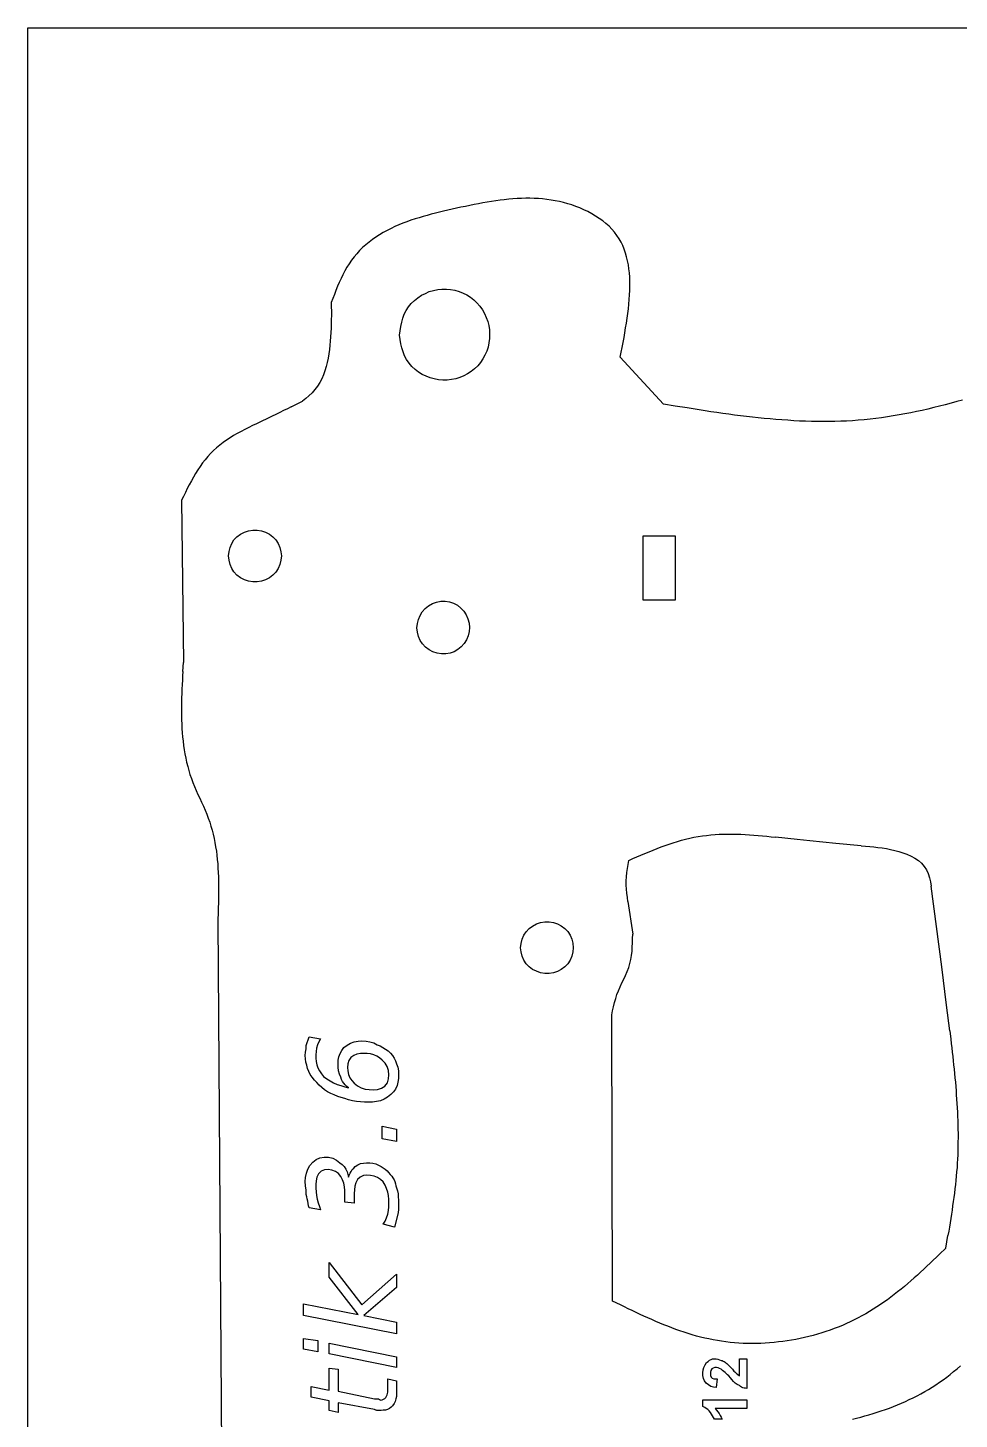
# Model space of a CAD drawing. Extents: x -314 to 250, y -186 to 186.
# Drawn here: x -122.5 to -41.6, y 65.4 to 186.1 of the extents above; entities that cross this region are included whole.
import ezdxf

# ---------------------------------------------------------------- set-up
doc = ezdxf.new("R2010")
doc.units = 0
doc.header["$MEASUREMENT"] = 0
doc.layers.get('0').update_dxf_attribs({"linetype": 'CONTINUOUS'})

msp = doc.modelspace()

# ---------------------------------------------------------------- linework, layer by layer
for p, q in [((-122.45, -186.12), (-122.45, 186.12)), ((-122.45, 186.12), (249.8, 186.12)), ((-85.61, 170.38), (-86.37, 170.21)), ((-85.24, 170.46), (-85.61, 170.38)), ((-84.86, 170.55), (-85.24, 170.46)), ((-84.48, 170.63), (-84.86, 170.55)), ((-84.1, 170.71), (-84.48, 170.63)), ((-83.72, 170.79), (-84.1, 170.71)), ((-83.35, 170.86), (-83.72, 170.79)), ((-82.97, 170.93), (-83.35, 170.86)), ((-82.59, 171), (-82.97, 170.93)), ((-82.22, 171.06), (-82.59, 171)), ((-81.84, 171.11), (-82.22, 171.06)), ((-81.47, 171.16), (-81.84, 171.11)), ((-81.1, 171.21), (-81.47, 171.16)), ((-80.72, 171.25), (-81.1, 171.21)), ((-80.35, 171.28), (-80.72, 171.25)), ((-79.98, 171.3), (-80.35, 171.28)), ((-79.61, 171.32), (-79.98, 171.3)), ((-79.24, 171.33), (-79.61, 171.32)), ((-78.87, 171.33), (-79.24, 171.33)), ((-78.5, 171.32), (-78.87, 171.33)), ((-78.13, 171.3), (-78.5, 171.32)), ((-77.77, 171.27), (-78.13, 171.3)), ((-77.4, 171.23), (-77.77, 171.27)), ((-77.04, 171.18), (-77.4, 171.23)), ((-76.68, 171.12), (-77.04, 171.18)), ((-76.32, 171.05), (-76.68, 171.12)), ((-75.96, 170.96), (-76.32, 171.05)), ((-75.6, 170.86), (-75.96, 170.96)), ((-75.24, 170.75), (-75.6, 170.86)), ((-74.89, 170.63), (-75.24, 170.75)), ((-74.54, 170.49), (-74.89, 170.63)), ((-74.19, 170.33), (-74.54, 170.49)), ((-73.84, 170.17), (-74.19, 170.33)), ((-89.9, 169.17), (-90.25, 169.03)), ((-89.55, 169.3), (-89.9, 169.17)), ((-89.2, 169.42), (-89.55, 169.3)), ((-88.85, 169.54), (-89.2, 169.42)), ((-88.5, 169.64), (-88.85, 169.54)), ((-88.15, 169.75), (-88.5, 169.64)), ((-87.79, 169.85), (-88.15, 169.75)), ((-87.44, 169.94), (-87.79, 169.85)), ((-87.08, 170.03), (-87.44, 169.94)), ((-86.73, 170.12), (-87.08, 170.03)), ((-86.37, 170.21), (-86.73, 170.12)), ((-73.51, 169.99), (-73.84, 170.17)), ((-73.18, 169.79), (-73.51, 169.99)), ((-72.86, 169.59), (-73.18, 169.79)), ((-72.56, 169.37), (-72.86, 169.59)), ((-72.28, 169.14), (-72.56, 169.37)), ((-72.01, 168.9), (-72.28, 169.14)), ((-92.24, 167.96), (-92.54, 167.75)), ((-91.92, 168.17), (-92.24, 167.96)), ((-91.6, 168.36), (-91.92, 168.17)), ((-91.27, 168.54), (-91.6, 168.36)), ((-90.93, 168.71), (-91.27, 168.54)), ((-90.59, 168.87), (-90.93, 168.71)), ((-90.25, 169.03), (-90.59, 168.87)), ((-71.76, 168.65), (-72.01, 168.9)), ((-71.53, 168.38), (-71.76, 168.65)), ((-71.33, 168.11), (-71.53, 168.38)), ((-71.14, 167.82), (-71.33, 168.11)), ((-93.66, 166.79), (-93.91, 166.52)), ((-93.4, 167.05), (-93.66, 166.79)), ((-93.13, 167.29), (-93.4, 167.05)), ((-92.84, 167.53), (-93.13, 167.29)), ((-92.54, 167.75), (-92.84, 167.53)), ((-70.97, 167.53), (-71.14, 167.82)), ((-70.82, 167.22), (-70.97, 167.53)), ((-70.69, 166.91), (-70.82, 167.22)), ((-70.58, 166.58), (-70.69, 166.91)), ((-94.57, 165.65), (-94.76, 165.34)), ((-94.36, 165.95), (-94.57, 165.65)), ((-94.14, 166.24), (-94.36, 165.95)), ((-93.91, 166.52), (-94.14, 166.24)), ((-70.48, 166.25), (-70.58, 166.58)), ((-70.4, 165.91), (-70.48, 166.25)), ((-70.33, 165.56), (-70.4, 165.91)), ((-70.28, 165.21), (-70.33, 165.56)), ((-95.27, 164.37), (-95.42, 164.03)), ((-95.11, 164.7), (-95.27, 164.37)), ((-94.94, 165.03), (-95.11, 164.7)), ((-94.76, 165.34), (-94.94, 165.03)), ((-70.24, 164.85), (-70.28, 165.21)), ((-70.21, 164.48), (-70.24, 164.85)), ((-70.2, 164.1), (-70.21, 164.48)), ((-95.71, 163.34), (-95.85, 162.99)), ((-95.57, 163.69), (-95.71, 163.34)), ((-95.42, 164.03), (-95.57, 163.69)), ((-88.29, 162.91), (-87.95, 163.08)), ((-87.95, 163.08), (-87.61, 163.23)), ((-87.61, 163.23), (-87.25, 163.34)), ((-87.25, 163.34), (-86.88, 163.41)), ((-86.88, 163.41), (-86.51, 163.45)), ((-86.51, 163.45), (-86.13, 163.45)), ((-86.13, 163.45), (-85.76, 163.42)), ((-85.76, 163.42), (-85.39, 163.35)), ((-85.39, 163.35), (-85.03, 163.25)), ((-85.03, 163.25), (-84.68, 163.11)), ((-84.68, 163.11), (-84.35, 162.94)), ((-70.22, 162.94), (-70.2, 163.33)), ((-70.2, 163.72), (-70.2, 164.1)), ((-70.2, 163.33), (-70.2, 163.72)), ((-95.99, 162.64), (-96.12, 162.29)), ((-96.12, 162.29), (-96.12, 161.92)), ((-96.12, 161.92), (-96.11, 161.54)), ((-95.85, 162.99), (-95.99, 162.64)), ((-89.61, 161.6), (-89.41, 161.91)), ((-89.41, 161.91), (-89.17, 162.2)), ((-89.17, 162.2), (-88.9, 162.46)), ((-88.9, 162.46), (-88.6, 162.7)), ((-88.6, 162.7), (-88.29, 162.91)), ((-84.35, 162.94), (-84.03, 162.74)), ((-84.03, 162.74), (-83.74, 162.51)), ((-83.74, 162.51), (-83.47, 162.25)), ((-83.47, 162.25), (-83.22, 161.97)), ((-83.22, 161.97), (-83, 161.66)), ((-70.33, 161.74), (-70.28, 162.14)), ((-70.28, 162.14), (-70.25, 162.54)), ((-70.25, 162.54), (-70.22, 162.94)), ((-96.11, 161.17), (-96.12, 160.8)), ((-96.12, 160.8), (-96.12, 160.43)), ((-96.11, 161.54), (-96.11, 161.17)), ((-90, 160.57), (-89.9, 160.93)), ((-89.9, 160.93), (-89.78, 161.27)), ((-89.78, 161.27), (-89.61, 161.6)), ((-83, 161.66), (-82.82, 161.34)), ((-82.82, 161.34), (-82.66, 160.99)), ((-82.66, 160.99), (-82.54, 160.64)), ((-82.54, 160.64), (-82.45, 160.28)), ((-70.5, 160.5), (-70.44, 160.92)), ((-70.44, 160.92), (-70.38, 161.33)), ((-70.38, 161.33), (-70.33, 161.74)), ((-96.15, 159.69), (-96.17, 159.32)), ((-96.13, 160.06), (-96.15, 159.69)), ((-96.12, 160.43), (-96.13, 160.06)), ((-90.2, 159.46), (-90.15, 159.83)), ((-90.14, 159.08), (-90.2, 159.46)), ((-90.15, 159.83), (-90.08, 160.21)), ((-90.08, 160.21), (-90, 160.57)), ((-82.45, 160.28), (-82.39, 159.91)), ((-82.39, 159.91), (-82.37, 159.53)), ((-82.37, 159.53), (-82.38, 159.16)), ((-70.71, 159.24), (-70.64, 159.66)), ((-70.64, 159.66), (-70.57, 160.08)), ((-70.57, 160.08), (-70.5, 160.5)), ((-96.28, 158.2), (-96.34, 157.83)), ((-96.24, 158.57), (-96.28, 158.2)), ((-96.2, 158.94), (-96.24, 158.57)), ((-96.17, 159.32), (-96.2, 158.94)), ((-90.08, 158.71), (-90.14, 159.08)), ((-89.99, 158.35), (-90.08, 158.71)), ((-89.89, 157.99), (-89.99, 158.35)), ((-82.51, 158.42), (-82.63, 158.06)), ((-82.43, 158.78), (-82.51, 158.42)), ((-82.38, 159.16), (-82.43, 158.78)), ((-70.95, 157.97), (-70.87, 158.39)), ((-70.87, 158.39), (-70.79, 158.82)), ((-70.79, 158.82), (-70.71, 159.24)), ((-96.48, 157.09), (-96.57, 156.72)), ((-96.4, 157.46), (-96.48, 157.09)), ((-96.34, 157.83), (-96.4, 157.46)), ((-89.75, 157.65), (-89.89, 157.99)), ((-89.58, 157.33), (-89.75, 157.65)), ((-89.37, 157.02), (-89.58, 157.33)), ((-89.12, 156.74), (-89.37, 157.02)), ((-83.17, 157.08), (-83.41, 156.79)), ((-82.96, 157.39), (-83.17, 157.08)), ((-82.78, 157.72), (-82.96, 157.39)), ((-82.63, 158.06), (-82.78, 157.72)), ((-71.04, 157.54), (-70.95, 157.97)), ((-67.29, 153.46), (-71.04, 157.54)), ((-96.79, 156), (-96.94, 155.66)), ((-96.67, 156.36), (-96.79, 156)), ((-96.57, 156.72), (-96.67, 156.36)), ((-88.85, 156.48), (-89.12, 156.74)), ((-88.55, 156.25), (-88.85, 156.48)), ((-88.22, 156.05), (-88.55, 156.25)), ((-87.89, 155.88), (-88.22, 156.05)), ((-87.54, 155.75), (-87.89, 155.88)), ((-84.96, 155.77), (-85.32, 155.66)), ((-84.62, 155.92), (-84.96, 155.77)), ((-84.28, 156.09), (-84.62, 155.92)), ((-83.97, 156.3), (-84.28, 156.09)), ((-83.68, 156.53), (-83.97, 156.3)), ((-83.41, 156.79), (-83.68, 156.53)), ((-97.53, 154.73), (-97.78, 154.46)), ((-97.3, 155.02), (-97.53, 154.73)), ((-97.11, 155.33), (-97.3, 155.02)), ((-96.94, 155.66), (-97.11, 155.33)), ((-87.18, 155.65), (-87.54, 155.75)), ((-86.81, 155.58), (-87.18, 155.65)), ((-86.44, 155.55), (-86.81, 155.58)), ((-86.06, 155.55), (-86.44, 155.55)), ((-85.69, 155.59), (-86.06, 155.55)), ((-85.32, 155.66), (-85.69, 155.59)), ((-99.6, 153.22), (-98.62, 153.71)), ((-98.33, 153.95), (-98.62, 153.71)), ((-98.05, 154.2), (-98.33, 153.95)), ((-97.78, 154.46), (-98.05, 154.2)), ((-66.26, 153.29), (-67.29, 153.46)), ((-42.83, 153.41), (-43.33, 153.28)), ((-42.33, 153.54), (-42.83, 153.41)), ((-41.83, 153.68), (-42.33, 153.54)), ((-41.33, 153.82), (-41.83, 153.68)), ((-101.59, 152.26), (-102.27, 151.94)), ((-101.26, 152.42), (-101.59, 152.26)), ((-100.92, 152.58), (-101.26, 152.42)), ((-100.59, 152.74), (-100.92, 152.58)), ((-100.26, 152.9), (-100.59, 152.74)), ((-99.93, 153.06), (-100.26, 152.9)), ((-99.6, 153.22), (-99.93, 153.06)), ((-65.23, 153.13), (-66.26, 153.29)), ((-64.71, 153.05), (-65.23, 153.13)), ((-64.2, 152.97), (-64.71, 153.05)), ((-63.68, 152.89), (-64.2, 152.97)), ((-63.17, 152.81), (-63.68, 152.89)), ((-62.65, 152.74), (-63.17, 152.81)), ((-62.14, 152.66), (-62.65, 152.74)), ((-61.62, 152.59), (-62.14, 152.66)), ((-61.11, 152.52), (-61.62, 152.59)), ((-60.6, 152.46), (-61.11, 152.52)), ((-60.08, 152.4), (-60.6, 152.46)), ((-59.57, 152.34), (-60.08, 152.4)), ((-59.06, 152.28), (-59.57, 152.34)), ((-58.54, 152.23), (-59.06, 152.28)), ((-58.03, 152.18), (-58.54, 152.23)), ((-57.52, 152.14), (-58.03, 152.18)), ((-49.36, 152.17), (-49.87, 152.11)), ((-48.86, 152.22), (-49.36, 152.17)), ((-48.35, 152.29), (-48.86, 152.22)), ((-47.85, 152.36), (-48.35, 152.29)), ((-47.34, 152.44), (-47.85, 152.36)), ((-46.84, 152.53), (-47.34, 152.44)), ((-46.34, 152.62), (-46.84, 152.53)), ((-45.83, 152.71), (-46.34, 152.62)), ((-45.33, 152.82), (-45.83, 152.71)), ((-44.83, 152.92), (-45.33, 152.82)), ((-44.33, 153.04), (-44.83, 152.92)), ((-43.83, 153.16), (-44.33, 153.04)), ((-43.33, 153.28), (-43.83, 153.16)), ((-103.94, 151.1), (-104.27, 150.92)), ((-103.61, 151.27), (-103.94, 151.1)), ((-103.28, 151.44), (-103.61, 151.27)), ((-102.94, 151.61), (-103.28, 151.44)), ((-102.61, 151.77), (-102.94, 151.61)), ((-102.27, 151.94), (-102.61, 151.77)), ((-57.01, 152.1), (-57.52, 152.14)), ((-56.49, 152.06), (-57.01, 152.1)), ((-55.98, 152.03), (-56.49, 152.06)), ((-55.47, 152), (-55.98, 152.03)), ((-54.96, 151.98), (-55.47, 152)), ((-54.45, 151.97), (-54.96, 151.98)), ((-53.94, 151.96), (-54.45, 151.97)), ((-53.43, 151.95), (-53.94, 151.96)), ((-52.92, 151.96), (-53.43, 151.95)), ((-52.41, 151.97), (-52.92, 151.96)), ((-51.9, 151.98), (-52.41, 151.97)), ((-51.39, 152), (-51.9, 151.98)), ((-50.88, 152.03), (-51.39, 152)), ((-50.38, 152.07), (-50.88, 152.03)), ((-49.87, 152.11), (-50.38, 152.07)), ((-105.8, 149.91), (-106.07, 149.68)), ((-105.51, 150.13), (-105.8, 149.91)), ((-105.21, 150.34), (-105.51, 150.13)), ((-104.9, 150.54), (-105.21, 150.34)), ((-104.59, 150.73), (-104.9, 150.54)), ((-104.27, 150.92), (-104.59, 150.73)), ((-107.07, 148.64), (-107.29, 148.36)), ((-106.84, 148.92), (-107.07, 148.64)), ((-106.59, 149.19), (-106.84, 148.92)), ((-106.34, 149.44), (-106.59, 149.19)), ((-106.07, 149.68), (-106.34, 149.44)), ((-107.89, 147.44), (-108.08, 147.12)), ((-107.7, 147.76), (-107.89, 147.44)), ((-107.5, 148.06), (-107.7, 147.76)), ((-107.29, 148.36), (-107.5, 148.06)), ((-108.61, 146.14), (-108.78, 145.8)), ((-108.44, 146.47), (-108.61, 146.14)), ((-108.26, 146.8), (-108.44, 146.47)), ((-108.08, 147.12), (-108.26, 146.8)), ((-108.95, 145.46), (-109.12, 145.12)), ((-109.12, 145.12), (-108.95, 131.04)), ((-108.78, 145.8), (-108.95, 145.46)), ((-103.3, 142.47), (-102.93, 142.53)), ((-102.93, 142.53), (-102.55, 142.53)), ((-102.55, 142.53), (-102.18, 142.48)), ((-104.89, 141.03), (-104.76, 141.37)), ((-104.76, 141.37), (-104.56, 141.69)), ((-104.56, 141.69), (-104.3, 141.96)), ((-104.3, 141.96), (-103.99, 142.18)), ((-103.99, 142.18), (-103.65, 142.36)), ((-103.65, 142.36), (-103.3, 142.47)), ((-102.18, 142.48), (-101.82, 142.36)), ((-101.82, 142.36), (-101.49, 142.19)), ((-101.49, 142.19), (-101.19, 141.96)), ((-101.19, 141.96), (-100.93, 141.69)), ((-100.93, 141.69), (-100.73, 141.37)), ((-100.73, 141.37), (-100.58, 141.03)), ((-69.04, 136.46), (-69.04, 142.04)), ((-69.04, 142.04), (-66.28, 142.04)), ((-66.28, 142.04), (-66.28, 136.46)), ((-105.04, 140.29), (-104.97, 140.67)), ((-104.97, 139.92), (-105.04, 140.29)), ((-104.97, 140.67), (-104.89, 141.03)), ((-100.58, 141.03), (-100.48, 140.66)), ((-100.48, 140.66), (-100.45, 140.29)), ((-100.45, 140.29), (-100.48, 139.91)), ((-104.89, 139.55), (-104.97, 139.92)), ((-104.76, 139.21), (-104.89, 139.55)), ((-104.56, 138.9), (-104.76, 139.21)), ((-104.3, 138.63), (-104.56, 138.9)), ((-100.93, 138.89), (-101.19, 138.62)), ((-100.73, 139.21), (-100.93, 138.89)), ((-100.58, 139.55), (-100.73, 139.21)), ((-100.48, 139.91), (-100.58, 139.55)), ((-103.99, 138.4), (-104.3, 138.63)), ((-103.66, 138.23), (-103.99, 138.4)), ((-103.3, 138.11), (-103.66, 138.23)), ((-102.93, 138.05), (-103.3, 138.11)), ((-102.55, 138.05), (-102.93, 138.05)), ((-102.18, 138.1), (-102.55, 138.05)), ((-101.82, 138.22), (-102.18, 138.1)), ((-101.49, 138.39), (-101.82, 138.22)), ((-101.19, 138.62), (-101.49, 138.39)), ((-66.28, 136.46), (-69.04, 136.46)), ((-88.41, 135.13), (-88.22, 135.44)), ((-88.22, 135.44), (-87.96, 135.72)), ((-87.96, 135.72), (-87.67, 135.96)), ((-87.67, 135.96), (-87.33, 136.15)), ((-87.33, 136.15), (-86.98, 136.28)), ((-86.98, 136.28), (-86.61, 136.36)), ((-86.61, 136.36), (-86.24, 136.37)), ((-86.24, 136.37), (-85.86, 136.31)), ((-85.86, 136.31), (-85.5, 136.19)), ((-85.5, 136.19), (-85.17, 136.01)), ((-85.17, 136.01), (-84.87, 135.77)), ((-84.87, 135.77), (-84.62, 135.5)), ((-84.62, 135.5), (-84.41, 135.18)), ((-88.7, 134.04), (-88.63, 134.42)), ((-88.63, 133.67), (-88.7, 134.04)), ((-88.63, 134.42), (-88.54, 134.78)), ((-88.54, 134.78), (-88.41, 135.13)), ((-84.41, 135.18), (-84.26, 134.83)), ((-84.26, 134.83), (-84.16, 134.47)), ((-84.16, 134.47), (-84.12, 134.09)), ((-84.12, 134.09), (-84.14, 133.72)), ((-88.54, 133.3), (-88.63, 133.67)), ((-88.4, 132.96), (-88.54, 133.3)), ((-88.2, 132.65), (-88.4, 132.96)), ((-84.37, 133), (-84.57, 132.68)), ((-84.23, 133.35), (-84.37, 133)), ((-84.14, 133.72), (-84.23, 133.35)), ((-87.94, 132.38), (-88.2, 132.65)), ((-87.63, 132.15), (-87.94, 132.38)), ((-87.29, 131.98), (-87.63, 132.15)), ((-86.93, 131.86), (-87.29, 131.98)), ((-86.56, 131.8), (-86.93, 131.86)), ((-86.18, 131.8), (-86.56, 131.8)), ((-85.81, 131.86), (-86.18, 131.8)), ((-85.45, 131.98), (-85.81, 131.86)), ((-85.12, 132.16), (-85.45, 131.98)), ((-84.83, 132.4), (-85.12, 132.16)), ((-84.57, 132.68), (-84.83, 132.4)), ((-109, 130.27), (-108.95, 131.04)), ((-109.04, 129.5), (-109.06, 129.12)), ((-109.02, 129.89), (-109.04, 129.5)), ((-109, 130.27), (-109.02, 129.89)), ((-109.09, 128.35), (-109.11, 127.97)), ((-109.08, 128.74), (-109.09, 128.35)), ((-109.06, 129.12), (-109.08, 128.74)), ((-109.11, 127.59), (-109.12, 127.21)), ((-109.12, 127.21), (-109.12, 126.83)), ((-109.12, 126.83), (-109.12, 126.45)), ((-109.11, 127.97), (-109.11, 127.59)), ((-109.12, 126.45), (-109.11, 126.07)), ((-109.11, 126.07), (-109.1, 125.7)), ((-109.1, 125.7), (-109.08, 125.32)), ((-109.08, 125.32), (-109.05, 124.95)), ((-109.05, 124.95), (-109.02, 124.58)), ((-109.02, 124.58), (-108.98, 124.21)), ((-108.98, 124.21), (-108.93, 123.84)), ((-108.93, 123.84), (-108.88, 123.47)), ((-108.88, 123.47), (-108.82, 123.11)), ((-108.82, 123.11), (-108.75, 122.75)), ((-108.75, 122.75), (-108.67, 122.39)), ((-108.67, 122.39), (-108.58, 122.03)), ((-108.58, 122.03), (-108.48, 121.68)), ((-108.48, 121.68), (-108.38, 121.32)), ((-108.38, 121.32), (-108.26, 120.97)), ((-108.26, 120.97), (-108.13, 120.63)), ((-108.13, 120.63), (-107.99, 120.28)), ((-107.99, 120.28), (-107.84, 119.94)), ((-107.84, 119.94), (-107.69, 119.6)), ((-107.69, 119.6), (-107.53, 119.26)), ((-107.53, 119.26), (-107.37, 118.92)), ((-107.37, 118.92), (-107.22, 118.58)), ((-107.22, 118.58), (-107.07, 118.23)), ((-107.07, 118.23), (-106.93, 117.89)), ((-106.93, 117.89), (-106.79, 117.54)), ((-106.79, 117.54), (-106.67, 117.19)), ((-106.67, 117.19), (-106.56, 116.84)), ((-106.56, 116.84), (-106.45, 116.49)), ((-106.45, 116.49), (-106.36, 116.13)), ((-106.36, 116.13), (-106.28, 115.77)), ((-64.64, 115.87), (-64.28, 115.94)), ((-64.28, 115.94), (-63.91, 115.99)), ((-63.91, 115.99), (-63.55, 116.04)), ((-63.55, 116.04), (-63.18, 116.08)), ((-63.18, 116.08), (-62.81, 116.11)), ((-62.81, 116.11), (-62.44, 116.13)), ((-62.44, 116.13), (-62.07, 116.14)), ((-62.07, 116.14), (-61.7, 116.15)), ((-61.7, 116.15), (-61.32, 116.15)), ((-61.32, 116.15), (-60.95, 116.14)), ((-60.95, 116.14), (-60.58, 116.13)), ((-60.58, 116.13), (-60.2, 116.11)), ((-60.2, 116.11), (-59.82, 116.09)), ((-59.82, 116.09), (-59.45, 116.06)), ((-59.45, 116.06), (-59.07, 116.03)), ((-59.07, 116.03), (-58.69, 116)), ((-58.69, 116), (-58.32, 115.96)), ((-58.32, 115.96), (-57.94, 115.92)), ((-57.94, 115.92), (-57.56, 115.89)), ((-106.28, 115.77), (-106.21, 115.41)), ((-106.21, 115.41), (-106.15, 115.04)), ((-106.15, 115.04), (-106.09, 114.68)), ((-68.54, 114.61), (-68.19, 114.76)), ((-68.19, 114.76), (-67.84, 114.89)), ((-67.84, 114.89), (-67.49, 115.03)), ((-67.49, 115.03), (-67.14, 115.16)), ((-67.14, 115.16), (-66.79, 115.28)), ((-66.79, 115.28), (-66.43, 115.4)), ((-66.43, 115.4), (-66.08, 115.51)), ((-66.08, 115.51), (-65.72, 115.61)), ((-65.72, 115.61), (-65.36, 115.7)), ((-65.36, 115.7), (-65, 115.79)), ((-65, 115.79), (-64.64, 115.87)), ((-55.69, 115.69), (-57.56, 115.89)), ((-54.57, 115.57), (-55.69, 115.69)), ((-52.34, 115.34), (-54.57, 115.57)), ((-50.12, 115.12), (-52.34, 115.34)), ((-50.12, 115.12), (-49.76, 115.1)), ((-49.76, 115.1), (-49.39, 115.07)), ((-49.39, 115.07), (-49.03, 115.03)), ((-49.03, 115.03), (-48.67, 115)), ((-48.67, 115), (-48.31, 114.95)), ((-48.31, 114.95), (-47.94, 114.89)), ((-47.94, 114.89), (-47.58, 114.82)), ((-47.58, 114.82), (-47.22, 114.74)), ((-47.22, 114.74), (-46.86, 114.65)), ((-106.09, 114.68), (-106.05, 114.31)), ((-106.05, 114.31), (-106.01, 113.94)), ((-106.01, 113.94), (-105.97, 113.57)), ((-105.97, 113.57), (-105.95, 113.19)), ((-70.41, 113.16), (-70.35, 113.52)), ((-70.35, 113.52), (-70.29, 113.87)), ((-70.29, 113.87), (-69.94, 114.02)), ((-69.94, 114.02), (-69.59, 114.17)), ((-69.59, 114.17), (-69.24, 114.32)), ((-69.24, 114.32), (-68.89, 114.47)), ((-68.89, 114.47), (-68.54, 114.61)), ((-46.86, 114.65), (-46.5, 114.53)), ((-46.5, 114.53), (-46.15, 114.4)), ((-46.15, 114.4), (-45.8, 114.24)), ((-45.8, 114.24), (-45.46, 114.06)), ((-45.46, 114.06), (-45.16, 113.86)), ((-45.16, 113.86), (-44.88, 113.62)), ((-44.88, 113.62), (-44.65, 113.35)), ((-105.95, 113.19), (-105.93, 112.82)), ((-105.93, 112.82), (-105.91, 112.44)), ((-105.91, 112.44), (-105.9, 112.06)), ((-70.51, 112.09), (-70.49, 112.45)), ((-70.49, 112.45), (-70.46, 112.81)), ((-70.46, 112.81), (-70.41, 113.16)), ((-44.65, 113.35), (-44.47, 113.05)), ((-44.47, 113.05), (-44.32, 112.72)), ((-44.32, 112.72), (-44.21, 112.36)), ((-44.21, 112.36), (-44.12, 112)), ((-105.9, 112.06), (-105.9, 111.68)), ((-105.9, 111.68), (-105.9, 111.3)), ((-105.9, 111.3), (-105.9, 110.92)), ((-70.51, 111.73), (-70.51, 112.09)), ((-70.49, 111.38), (-70.51, 111.73)), ((-70.46, 111.02), (-70.49, 111.38)), ((-44.12, 112), (-44.04, 111.62)), ((-43.13, 104.63), (-44.04, 111.62)), ((-105.91, 110.16), (-105.92, 109.77)), ((-105.9, 110.54), (-105.91, 110.16)), ((-105.9, 110.92), (-105.9, 110.54)), ((-70.42, 110.66), (-70.46, 111.02)), ((-70.37, 110.3), (-70.42, 110.66)), ((-70.37, 110.3), (-69.95, 107.46)), ((-105.93, 109.39), (-105.95, 108.62)), ((-105.92, 109.77), (-105.93, 109.39)), ((-105.95, 108.62), (-105.04, -24.71)), ((-79.41, 107.37), (-79.21, 107.68)), ((-79.21, 107.68), (-78.95, 107.95)), ((-78.95, 107.95), (-78.64, 108.17)), ((-78.64, 108.17), (-78.31, 108.35)), ((-78.31, 108.35), (-77.95, 108.47)), ((-77.95, 108.47), (-77.58, 108.53)), ((-77.58, 108.53), (-77.21, 108.54)), ((-77.21, 108.54), (-76.84, 108.48)), ((-76.84, 108.48), (-76.48, 108.36)), ((-76.48, 108.36), (-76.15, 108.19)), ((-76.15, 108.19), (-75.85, 107.96)), ((-75.85, 107.96), (-75.6, 107.69)), ((-75.6, 107.69), (-75.39, 107.37)), ((-79.7, 106.29), (-79.63, 106.66)), ((-79.63, 105.92), (-79.7, 106.29)), ((-79.63, 106.66), (-79.54, 107.03)), ((-79.54, 107.03), (-79.41, 107.37)), ((-75.39, 107.37), (-75.24, 107.03)), ((-75.24, 107.03), (-75.15, 106.67)), ((-75.15, 106.67), (-75.12, 106.29)), ((-75.12, 106.29), (-75.15, 105.92)), ((-70.01, 105.98), (-69.99, 106.35)), ((-69.99, 106.35), (-69.97, 106.72)), ((-69.97, 106.72), (-69.96, 107.09)), ((-69.96, 107.09), (-69.95, 107.46)), ((-79.54, 105.55), (-79.63, 105.92)), ((-79.41, 105.21), (-79.54, 105.55)), ((-79.21, 104.9), (-79.41, 105.21)), ((-75.39, 105.21), (-75.6, 104.9)), ((-75.24, 105.55), (-75.39, 105.21)), ((-75.15, 105.92), (-75.24, 105.55)), ((-70.2, 104.91), (-70.12, 105.26)), ((-70.12, 105.26), (-70.06, 105.62)), ((-70.06, 105.62), (-70.01, 105.98)), ((-78.95, 104.64), (-79.21, 104.9)), ((-78.64, 104.41), (-78.95, 104.64)), ((-78.31, 104.24), (-78.64, 104.41)), ((-77.95, 104.11), (-78.31, 104.24)), ((-77.58, 104.05), (-77.95, 104.11)), ((-77.21, 104.05), (-77.58, 104.05)), ((-76.84, 104.1), (-77.21, 104.05)), ((-76.48, 104.22), (-76.84, 104.1)), ((-76.15, 104.4), (-76.48, 104.22)), ((-75.85, 104.62), (-76.15, 104.4)), ((-75.6, 104.9), (-75.85, 104.62)), ((-70.73, 103.56), (-70.58, 103.89)), ((-70.58, 103.89), (-70.43, 104.23)), ((-70.43, 104.23), (-70.3, 104.57)), ((-70.3, 104.57), (-70.2, 104.91)), ((-42.71, 101.3), (-43.13, 104.63)), ((-71.19, 102.56), (-71.05, 102.9)), ((-71.05, 102.9), (-70.89, 103.23)), ((-70.89, 103.23), (-70.73, 103.56)), ((-71.62, 101.17), (-71.53, 101.52)), ((-71.53, 101.52), (-71.43, 101.87)), ((-71.43, 101.87), (-71.32, 102.22)), ((-71.32, 102.22), (-71.19, 102.56)), ((-71.78, 100.46), (-71.7, 100.81)), ((-71.7, 75.62), (-71.78, 100.46)), ((-71.7, 100.81), (-71.62, 101.17)), ((-42.44, 99.08), (-42.71, 101.3)), ((-42.44, 99.08), (-42.35, 98.34)), ((-98.29, 97.79), (-98.03, 98.54)), ((-98.03, 98.54), (-97.04, 98.38)), ((-97.31, 97.86), (-97.4, 97.58)), ((-97.19, 98.13), (-97.31, 97.86)), ((-97.04, 98.38), (-97.19, 98.13)), ((-95.03, 97.62), (-94.75, 97.82)), ((-94.75, 97.82), (-94.45, 98)), ((-94.45, 98), (-94.13, 98.12)), ((-94.13, 98.12), (-93.79, 98.19)), ((-93.79, 98.19), (-93.45, 98.21)), ((-93.45, 98.21), (-93.1, 98.18)), ((-93.1, 98.18), (-92.76, 98.13)), ((-92.76, 98.13), (-92.43, 98.02)), ((-92.43, 98.02), (-92.12, 97.87)), ((-92.12, 97.87), (-91.87, 97.76)), ((-42.35, 98.34), (-42.31, 97.97)), ((-42.31, 97.97), (-42.26, 97.6)), ((-98.37, 96.94), (-98.35, 97.22)), ((-98.36, 96.65), (-98.37, 96.94)), ((-98.32, 96.37), (-98.36, 96.65)), ((-98.35, 97.22), (-98.3, 97.51)), ((-98.3, 97.51), (-98.29, 97.79)), ((-97.44, 97.29), (-97.45, 97)), ((-97.45, 97), (-97.45, 96.71)), ((-97.45, 96.71), (-97.42, 96.42)), ((-97.4, 97.58), (-97.44, 97.29)), ((-95.51, 96.52), (-95.45, 96.82)), ((-95.45, 96.82), (-95.35, 97.11)), ((-95.35, 97.11), (-95.2, 97.37)), ((-95.2, 97.37), (-95.03, 97.62)), ((-94.42, 96.75), (-94.59, 96.49)), ((-94.17, 96.94), (-94.42, 96.75)), ((-93.89, 97.05), (-94.17, 96.94)), ((-93.59, 97.11), (-93.89, 97.05)), ((-93.29, 97.12), (-93.59, 97.11)), ((-93, 97.11), (-93.29, 97.12)), ((-92.71, 97.07), (-93, 97.11)), ((-92.43, 96.99), (-92.71, 97.07)), ((-92.17, 96.88), (-92.43, 96.99)), ((-91.93, 96.72), (-92.17, 96.88)), ((-91.7, 96.54), (-91.93, 96.72)), ((-91.87, 97.76), (-91.63, 97.64)), ((-91.63, 97.64), (-91.4, 97.49)), ((-91.4, 97.49), (-91.18, 97.33)), ((-91.18, 97.33), (-90.98, 97.15)), ((-90.98, 97.15), (-90.8, 96.94)), ((-90.8, 96.94), (-90.65, 96.71)), ((-90.65, 96.71), (-90.54, 96.46)), ((-42.26, 97.6), (-42.22, 97.23)), ((-42.22, 97.23), (-42.18, 96.86)), ((-42.18, 96.86), (-42.14, 96.48)), ((-98.25, 96.09), (-98.32, 96.37)), ((-98.17, 95.82), (-98.25, 96.09)), ((-98.07, 95.55), (-98.17, 95.82)), ((-97.95, 95.29), (-98.07, 95.55)), ((-97.42, 96.42), (-97.36, 96.13)), ((-97.36, 96.13), (-97.27, 95.85)), ((-97.27, 95.85), (-97.14, 95.59)), ((-97.14, 95.59), (-96.97, 95.35)), ((-95.53, 96.22), (-95.51, 96.52)), ((-95.53, 95.91), (-95.53, 96.22)), ((-95.49, 95.61), (-95.53, 95.91)), ((-95.4, 95.32), (-95.49, 95.61)), ((-94.68, 96.2), (-94.7, 95.9)), ((-94.7, 95.9), (-94.69, 95.59)), ((-94.69, 95.59), (-94.63, 95.29)), ((-94.59, 96.49), (-94.68, 96.2)), ((-91.45, 96.28), (-91.7, 96.54)), ((-91.26, 95.98), (-91.45, 96.28)), ((-91.15, 95.63), (-91.26, 95.98)), ((-91.12, 95.27), (-91.15, 95.63)), ((-90.54, 96.46), (-90.45, 96.21)), ((-90.45, 96.21), (-90.33, 95.91)), ((-90.33, 95.91), (-90.29, 95.59)), ((-90.29, 95.59), (-90.29, 95.27)), ((-42.14, 96.48), (-42.1, 96.11)), ((-42.1, 96.11), (-42.06, 95.74)), ((-42.06, 95.74), (-42.02, 95.37)), ((-97.77, 95.04), (-97.95, 95.29)), ((-97.58, 94.8), (-97.77, 95.04)), ((-97.38, 94.58), (-97.58, 94.8)), ((-97.16, 94.36), (-97.38, 94.58)), ((-96.93, 94.16), (-97.16, 94.36)), ((-96.97, 95.35), (-96.78, 95.12)), ((-96.78, 95.12), (-96.51, 94.92)), ((-96.51, 94.92), (-96.22, 94.73)), ((-96.22, 94.73), (-95.92, 94.57)), ((-95.92, 94.57), (-95.6, 94.43)), ((-95.6, 94.43), (-95.28, 94.32)), ((-95.29, 95.04), (-95.4, 95.32)), ((-95.22, 94.86), (-95.29, 95.04)), ((-95.28, 94.32), (-94.95, 94.22)), ((-95.14, 94.69), (-95.22, 94.86)), ((-95.03, 94.53), (-95.14, 94.69)), ((-94.9, 94.38), (-95.03, 94.53)), ((-94.95, 94.22), (-94.62, 94.13)), ((-94.76, 94.25), (-94.9, 94.38)), ((-94.62, 94.13), (-94.76, 94.25)), ((-94.63, 95.29), (-94.52, 95)), ((-94.52, 95), (-94.34, 94.76)), ((-94.34, 94.76), (-94.12, 94.54)), ((-94.12, 94.54), (-93.84, 94.31)), ((-93.84, 94.31), (-93.53, 94.13)), ((-91.76, 94.09), (-91.46, 94.28)), ((-91.46, 94.28), (-91.24, 94.57)), ((-91.24, 94.57), (-91.14, 94.91)), ((-91.14, 94.91), (-91.12, 95.27)), ((-90.41, 94.32), (-90.54, 94.02)), ((-90.33, 94.63), (-90.41, 94.32)), ((-90.29, 94.95), (-90.33, 94.63)), ((-90.29, 95.27), (-90.29, 94.95)), ((-42.02, 95.37), (-41.99, 95)), ((-41.99, 95), (-41.95, 94.63)), ((-41.95, 94.63), (-41.92, 94.25)), ((-41.92, 94.25), (-41.89, 93.88)), ((-96.7, 93.96), (-96.93, 94.16)), ((-96.43, 93.79), (-96.7, 93.96)), ((-96.15, 93.64), (-96.43, 93.79)), ((-95.86, 93.51), (-96.15, 93.64)), ((-95.56, 93.39), (-95.86, 93.51)), ((-95.26, 93.29), (-95.56, 93.39)), ((-94.95, 93.21), (-95.26, 93.29)), ((-94.62, 93.1), (-94.95, 93.21)), ((-94.28, 93.01), (-94.62, 93.1)), ((-93.94, 92.95), (-94.28, 93.01)), ((-93.53, 94.13), (-93.18, 94.02)), ((-93.18, 94.02), (-92.83, 93.97)), ((-92.83, 93.97), (-92.47, 93.96)), ((-92.47, 93.96), (-92.11, 93.99)), ((-91.85, 93.01), (-92.19, 92.93)), ((-92.11, 93.99), (-91.76, 94.09)), ((-91.53, 93.14), (-91.85, 93.01)), ((-91.23, 93.32), (-91.53, 93.14)), ((-90.95, 93.54), (-91.23, 93.32)), ((-90.73, 93.77), (-90.95, 93.54)), ((-90.54, 94.02), (-90.73, 93.77)), ((-41.89, 93.88), (-41.87, 93.51)), ((-41.87, 93.51), (-41.84, 93.14)), ((-41.84, 93.14), (-41.82, 92.77)), ((-93.59, 92.91), (-93.94, 92.95)), ((-93.24, 92.88), (-93.59, 92.91)), ((-92.89, 92.87), (-93.24, 92.88)), ((-92.54, 92.89), (-92.89, 92.87)), ((-92.19, 92.93), (-92.54, 92.89)), ((-41.82, 92.77), (-41.79, 92.4)), ((-41.79, 92.4), (-41.78, 92.03)), ((-41.78, 92.03), (-41.76, 91.65)), ((-91.7, 89.71), (-91.7, 90.79)), ((-91.7, 90.79), (-90.45, 90.54)), ((-41.76, 91.65), (-41.75, 91.28)), ((-41.75, 91.28), (-41.74, 90.91)), ((-41.74, 90.91), (-41.73, 90.54)), ((-90.45, 89.46), (-91.7, 89.71)), ((-90.45, 90.54), (-90.45, 89.46)), ((-41.73, 90.54), (-41.72, 90.17)), ((-41.72, 89.8), (-41.73, 89.43)), ((-41.73, 89.43), (-41.73, 89.06)), ((-41.72, 90.17), (-41.72, 89.8)), ((-41.75, 88.32), (-41.77, 87.95)), ((-41.74, 88.69), (-41.75, 88.32)), ((-41.73, 89.06), (-41.74, 88.69)), ((-98.27, 86.73), (-98.15, 87.08)), ((-98.15, 87.08), (-97.97, 87.4)), ((-97.97, 87.4), (-97.73, 87.69)), ((-97.73, 87.69), (-97.44, 87.92)), ((-97.44, 87.92), (-97.1, 88.06)), ((-97.1, 88.06), (-96.73, 88.12)), ((-96.7, 87.02), (-97, 86.91)), ((-96.73, 88.12), (-96.36, 88.11)), ((-96.38, 87.04), (-96.7, 87.02)), ((-96.06, 86.99), (-96.38, 87.04)), ((-96.36, 88.11), (-95.99, 88.02)), ((-95.76, 86.87), (-96.06, 86.99)), ((-95.99, 88.02), (-95.66, 87.86)), ((-95.66, 87.86), (-95.37, 87.62)), ((-95.37, 87.62), (-95.17, 87.47)), ((-95.17, 87.47), (-95, 87.29)), ((-95, 87.29), (-94.86, 87.08)), ((-94.86, 87.08), (-94.75, 86.85)), ((-94.39, 86.87), (-94.29, 87.03)), ((-94.29, 87.03), (-94.17, 87.17)), ((-94.17, 87.17), (-94.04, 87.29)), ((-94.04, 87.29), (-93.82, 87.44)), ((-93.82, 87.44), (-93.58, 87.55)), ((-93.58, 87.55), (-93.31, 87.6)), ((-93.31, 87.6), (-93.05, 87.62)), ((-93.05, 87.62), (-92.78, 87.62)), ((-92.78, 87.62), (-92.52, 87.59)), ((-92.52, 87.59), (-92.26, 87.52)), ((-92.26, 87.52), (-92.02, 87.42)), ((-92.02, 87.42), (-91.79, 87.29)), ((-91.79, 87.29), (-91.61, 87.18)), ((-91.61, 87.18), (-91.44, 87.06)), ((-91.44, 87.06), (-91.28, 86.92)), ((-41.81, 87.21), (-41.84, 86.84)), ((-41.79, 87.58), (-41.81, 87.21)), ((-41.77, 87.95), (-41.79, 87.58)), ((-98.37, 85.99), (-98.34, 86.36)), ((-98.35, 85.62), (-98.37, 85.99)), ((-98.34, 86.36), (-98.27, 86.73)), ((-97.43, 86.07), (-97.45, 85.74)), ((-97.45, 85.74), (-97.45, 85.42)), ((-97.36, 86.38), (-97.43, 86.07)), ((-97.22, 86.67), (-97.36, 86.38)), ((-97, 86.91), (-97.22, 86.67)), ((-95.5, 86.68), (-95.76, 86.87)), ((-95.29, 86.43), (-95.5, 86.68)), ((-95.14, 86.15), (-95.29, 86.43)), ((-95.03, 85.85), (-95.14, 86.15)), ((-94.97, 85.53), (-95.03, 85.85)), ((-94.75, 86.85), (-94.68, 86.62)), ((-94.68, 86.62), (-94.62, 86.37)), ((-94.62, 86.37), (-94.55, 86.54)), ((-94.55, 86.54), (-94.47, 86.71)), ((-94.47, 86.71), (-94.39, 86.87)), ((-93.99, 85.89), (-94.07, 85.58)), ((-93.84, 86.16), (-93.99, 85.89)), ((-93.62, 86.38), (-93.84, 86.16)), ((-93.33, 86.51), (-93.62, 86.38)), ((-93.02, 86.54), (-93.33, 86.51)), ((-92.71, 86.52), (-93.02, 86.54)), ((-92.4, 86.46), (-92.71, 86.52)), ((-92.1, 86.35), (-92.4, 86.46)), ((-91.85, 86.17), (-92.1, 86.35)), ((-91.62, 85.96), (-91.85, 86.17)), ((-91.45, 85.68), (-91.62, 85.96)), ((-91.28, 86.92), (-91.14, 86.77)), ((-91.14, 86.77), (-91, 86.62)), ((-91, 86.62), (-90.87, 86.46)), ((-90.87, 86.46), (-90.76, 86.31)), ((-90.76, 86.31), (-90.66, 86.15)), ((-90.66, 86.15), (-90.6, 85.99)), ((-90.6, 85.99), (-90.54, 85.81)), ((-90.54, 85.81), (-90.5, 85.63)), ((-41.91, 86.1), (-41.95, 85.73)), ((-41.87, 86.47), (-41.91, 86.1)), ((-41.84, 86.84), (-41.87, 86.47)), ((-98.31, 85.25), (-98.35, 85.62)), ((-98.29, 84.88), (-98.31, 85.25)), ((-98.25, 84.68), (-98.29, 84.88)), ((-98.2, 84.49), (-98.25, 84.68)), ((-97.45, 85.42), (-97.44, 85.1)), ((-97.44, 85.1), (-97.4, 84.78)), ((-97.4, 84.78), (-97.33, 84.46)), ((-94.95, 85.21), (-94.97, 85.53)), ((-94.95, 84.21), (-94.95, 85.21)), ((-94.11, 85.27), (-94.12, 84.96)), ((-94.12, 84.96), (-94.12, 84.12)), ((-94.07, 85.58), (-94.11, 85.27)), ((-91.31, 85.39), (-91.45, 85.68)), ((-91.21, 85.08), (-91.31, 85.39)), ((-91.15, 84.77), (-91.21, 85.08)), ((-91.12, 84.45), (-91.15, 84.77)), ((-90.5, 85.63), (-90.45, 85.46)), ((-90.45, 85.46), (-90.38, 85.2)), ((-90.38, 85.2), (-90.32, 84.93)), ((-90.32, 84.93), (-90.3, 84.66)), ((-90.3, 84.66), (-90.29, 84.39)), ((-42.08, 84.62), (-42.13, 84.26)), ((-42.04, 84.99), (-42.08, 84.62)), ((-41.99, 85.36), (-42.04, 84.99)), ((-41.95, 85.73), (-41.99, 85.36)), ((-98.16, 84.29), (-98.2, 84.49)), ((-98.12, 84.1), (-98.16, 84.29)), ((-98.08, 83.9), (-98.12, 84.1)), ((-98.03, 83.71), (-98.08, 83.9)), ((-97.04, 83.54), (-98.03, 83.71)), ((-97.33, 84.46), (-97.24, 84.15)), ((-97.24, 84.15), (-97.15, 83.84)), ((-97.15, 83.84), (-97.04, 83.54)), ((-94.12, 84.12), (-94.95, 84.21)), ((-91.21, 83.16), (-91.15, 83.48)), ((-91.15, 83.48), (-91.13, 83.8)), ((-91.13, 83.8), (-91.12, 84.12)), ((-91.12, 84.12), (-91.12, 84.45)), ((-90.29, 83.58), (-90.32, 83.31)), ((-90.29, 84.39), (-90.29, 84.12)), ((-90.29, 84.12), (-90.29, 83.85)), ((-90.29, 83.85), (-90.29, 83.58)), ((-42.24, 83.52), (-42.3, 83.15)), ((-42.19, 83.89), (-42.24, 83.52)), ((-42.13, 84.26), (-42.19, 83.89)), ((-91.62, 82.29), (-91.45, 82.57)), ((-90.62, 82.04), (-91.62, 82.29)), ((-91.45, 82.57), (-91.32, 82.86)), ((-91.32, 82.86), (-91.21, 83.16)), ((-90.37, 83.04), (-90.62, 82.04)), ((-90.32, 83.31), (-90.37, 83.04)), ((-42.41, 82.42), (-42.47, 82.05)), ((-42.35, 82.78), (-42.41, 82.42)), ((-42.3, 83.15), (-42.35, 82.78)), ((-42.79, 80.21), (-42.6, 81.31)), ((-42.53, 81.68), (-42.6, 81.31)), ((-42.47, 82.05), (-42.53, 81.68)), ((-42.79, 80.21), (-43.33, 79.68)), ((-96.29, 77.71), (-96.29, 78.96)), ((-96.29, 78.96), (-93.45, 75.29)), ((-44.42, 78.65), (-44.69, 78.39)), ((-44.15, 78.9), (-44.42, 78.65)), ((-43.87, 79.16), (-44.15, 78.9)), ((-43.6, 79.42), (-43.87, 79.16)), ((-43.33, 79.68), (-43.6, 79.42)), ((-93.79, 74.46), (-96.29, 77.71)), ((-93.45, 75.29), (-90.45, 77.96)), ((-90.45, 77.96), (-90.45, 76.79)), ((-45.81, 77.38), (-46.09, 77.14)), ((-45.53, 77.63), (-45.81, 77.38)), ((-45.25, 77.88), (-45.53, 77.63)), ((-44.97, 78.13), (-45.25, 77.88)), ((-44.69, 78.39), (-44.97, 78.13)), ((-90.45, 76.79), (-93.29, 74.37)), ((-47.25, 76.19), (-47.55, 75.97)), ((-46.96, 76.42), (-47.25, 76.19)), ((-46.67, 76.66), (-46.96, 76.42)), ((-46.38, 76.9), (-46.67, 76.66)), ((-46.09, 77.14), (-46.38, 76.9)), ((-98.54, 74.37), (-98.54, 75.37)), ((-98.54, 75.37), (-93.79, 74.46)), ((-71.02, 75.29), (-71.7, 75.62)), ((-70.68, 75.12), (-71.02, 75.29)), ((-70.34, 74.96), (-70.68, 75.12)), ((-70, 74.8), (-70.34, 74.96)), ((-49.09, 74.91), (-49.41, 74.71)), ((-48.77, 75.11), (-49.09, 74.91)), ((-48.46, 75.31), (-48.77, 75.11)), ((-48.15, 75.53), (-48.46, 75.31)), ((-47.85, 75.74), (-48.15, 75.53)), ((-47.55, 75.97), (-47.85, 75.74)), ((-90.45, 72.79), (-98.54, 74.37)), ((-93.29, 74.37), (-90.45, 73.79)), ((-90.45, 73.79), (-90.45, 72.79)), ((-69.66, 74.63), (-70, 74.8)), ((-69.32, 74.47), (-69.66, 74.63)), ((-68.98, 74.31), (-69.32, 74.47)), ((-68.64, 74.16), (-68.98, 74.31)), ((-68.29, 74.01), (-68.64, 74.16)), ((-67.95, 73.86), (-68.29, 74.01)), ((-67.6, 73.71), (-67.95, 73.86)), ((-67.26, 73.57), (-67.6, 73.71)), ((-51.41, 73.67), (-51.76, 73.51)), ((-51.07, 73.82), (-51.41, 73.67)), ((-50.73, 73.99), (-51.07, 73.82)), ((-50.39, 74.16), (-50.73, 73.99)), ((-50.06, 74.34), (-50.39, 74.16)), ((-49.73, 74.52), (-50.06, 74.34)), ((-49.41, 74.71), (-49.73, 74.52)), ((-66.91, 73.43), (-67.26, 73.57)), ((-66.56, 73.29), (-66.91, 73.43)), ((-66.21, 73.16), (-66.56, 73.29)), ((-65.86, 73.04), (-66.21, 73.16)), ((-65.5, 72.92), (-65.86, 73.04)), ((-65.15, 72.8), (-65.5, 72.92)), ((-64.79, 72.7), (-65.15, 72.8)), ((-64.43, 72.59), (-64.79, 72.7)), ((-64.07, 72.5), (-64.43, 72.59)), ((-63.71, 72.41), (-64.07, 72.5)), ((-55.04, 72.46), (-55.41, 72.37)), ((-54.66, 72.55), (-55.04, 72.46)), ((-54.29, 72.64), (-54.66, 72.55)), ((-53.92, 72.75), (-54.29, 72.64)), ((-53.55, 72.86), (-53.92, 72.75)), ((-53.19, 72.98), (-53.55, 72.86)), ((-52.83, 73.1), (-53.19, 72.98)), ((-52.47, 73.23), (-52.83, 73.1)), ((-52.11, 73.37), (-52.47, 73.23)), ((-51.76, 73.51), (-52.11, 73.37)), ((-98.54, 71.46), (-98.54, 72.37)), ((-98.54, 72.37), (-97.29, 72.21)), ((-97.29, 71.21), (-98.54, 71.46)), ((-97.29, 72.21), (-97.29, 71.21)), ((-96.29, 71.04), (-96.29, 71.96)), ((-96.29, 71.96), (-90.45, 70.79)), ((-63.35, 72.33), (-63.71, 72.41)), ((-62.98, 72.25), (-63.35, 72.33)), ((-62.61, 72.19), (-62.98, 72.25)), ((-62.24, 72.13), (-62.61, 72.19)), ((-61.87, 72.08), (-62.24, 72.13)), ((-61.49, 72.04), (-61.87, 72.08)), ((-61.12, 72), (-61.49, 72.04)), ((-60.74, 71.97), (-61.12, 72)), ((-60.36, 71.95), (-60.74, 71.97)), ((-59.98, 71.94), (-60.36, 71.95)), ((-59.6, 71.94), (-59.98, 71.94)), ((-59.22, 71.94), (-59.6, 71.94)), ((-58.83, 71.95), (-59.22, 71.94)), ((-58.45, 71.97), (-58.83, 71.95)), ((-58.07, 71.99), (-58.45, 71.97)), ((-57.69, 72.03), (-58.07, 71.99)), ((-57.31, 72.07), (-57.69, 72.03)), ((-56.93, 72.11), (-57.31, 72.07)), ((-56.55, 72.17), (-56.93, 72.11)), ((-56.17, 72.23), (-56.55, 72.17)), ((-55.79, 72.3), (-56.17, 72.23)), ((-55.41, 72.37), (-55.79, 72.3)), ((-90.45, 69.87), (-96.29, 71.04)), ((-90.45, 70.79), (-90.45, 69.87)), ((-63.78, 69.87), (-63.67, 70.09)), ((-63.67, 70.09), (-63.54, 70.29)), ((-63.54, 70.29), (-63.42, 70.39)), ((-63.42, 70.39), (-63.3, 70.48)), ((-63.3, 70.48), (-63.16, 70.55)), ((-63.16, 70.55), (-63.02, 70.6)), ((-63.02, 70.6), (-62.86, 70.62)), ((-62.86, 70.62), (-62.71, 70.62)), ((-62.71, 70.62), (-62.56, 70.58)), ((-62.56, 70.58), (-62.42, 70.52)), ((-62.42, 70.52), (-62.29, 70.46)), ((-62.29, 70.46), (-62.19, 70.45)), ((-62.19, 70.45), (-62.1, 70.42)), ((-62.1, 70.42), (-62.01, 70.38)), ((-62.01, 70.38), (-61.93, 70.33)), ((-61.93, 70.33), (-61.86, 70.27)), ((-61.86, 70.27), (-61.79, 70.21)), ((-61.79, 70.21), (-61.29, 69.71)), ((-60.7, 69.13), (-60.7, 70.62)), ((-60.7, 70.62), (-60.04, 70.62)), ((-60.04, 70.62), (-60.04, 68.04)), ((-96.29, 69.79), (-95.53, 69.71)), ((-96.29, 67.88), (-96.29, 69.79)), ((-95.53, 69.71), (-95.53, 67.79)), ((-91.2, 67.96), (-91.2, 68.87)), ((-91.2, 68.87), (-90.45, 68.71)), ((-63.87, 69.39), (-63.85, 69.64)), ((-63.86, 69.15), (-63.87, 69.39)), ((-63.81, 68.91), (-63.86, 69.15)), ((-63.85, 69.64), (-63.78, 69.87)), ((-63.72, 68.69), (-63.81, 68.91)), ((-63.18, 69.61), (-63.2, 69.46)), ((-63.2, 69.46), (-63.2, 69.31)), ((-63.2, 69.31), (-63.19, 69.17)), ((-63.19, 69.17), (-63.16, 69.02)), ((-63.1, 69.73), (-63.18, 69.61)), ((-63.16, 69.02), (-63.06, 68.92)), ((-62.98, 69.81), (-63.1, 69.73)), ((-63.06, 68.92), (-62.91, 68.88)), ((-62.84, 69.86), (-62.98, 69.81)), ((-62.91, 68.88), (-62.77, 68.88)), ((-62.69, 69.87), (-62.84, 69.86)), ((-62.77, 68.88), (-62.62, 68.87)), ((-62.62, 68.87), (-62.7, 68.12)), ((-62.55, 69.83), (-62.69, 69.87)), ((-62.41, 69.77), (-62.55, 69.83)), ((-62.28, 69.71), (-62.41, 69.77)), ((-62.17, 69.61), (-62.28, 69.71)), ((-62.06, 69.52), (-62.17, 69.61)), ((-61.94, 69.42), (-62.06, 69.52)), ((-61.83, 69.33), (-61.94, 69.42)), ((-61.72, 69.23), (-61.83, 69.33)), ((-61.62, 69.13), (-61.72, 69.23)), ((-61.48, 68.97), (-61.62, 69.13)), ((-61.35, 68.81), (-61.48, 68.97)), ((-61.29, 69.71), (-61.23, 69.63)), ((-61.23, 69.63), (-61.17, 69.55)), ((-61.17, 69.55), (-61.1, 69.48)), ((-61.1, 69.48), (-61.02, 69.42)), ((-61.02, 69.42), (-60.95, 69.35)), ((-60.95, 69.35), (-60.87, 69.29)), ((-60.87, 69.29), (-60.7, 69.13)), ((-43.01, 68.8), (-42.7, 69.02)), ((-42.7, 69.02), (-42.4, 69.26)), ((-42.4, 69.26), (-42.1, 69.5)), ((-42.1, 69.5), (-41.81, 69.74)), ((-41.81, 69.74), (-41.52, 69.99)), ((-97.87, 67.29), (-97.87, 68.21)), ((-97.87, 68.21), (-96.29, 67.88)), ((-95.53, 67.79), (-92.37, 67.13)), ((-91.24, 67.59), (-91.22, 67.71)), ((-91.22, 67.71), (-91.21, 67.84)), ((-91.21, 67.84), (-91.2, 67.96)), ((-90.45, 67.79), (-90.46, 67.57)), ((-90.45, 68.71), (-90.45, 67.79)), ((-63.58, 68.49), (-63.72, 68.69)), ((-63.39, 68.34), (-63.58, 68.49)), ((-63.18, 68.22), (-63.39, 68.34)), ((-62.95, 68.15), (-63.18, 68.22)), ((-62.7, 68.12), (-62.95, 68.15)), ((-61.21, 68.65), (-61.35, 68.81)), ((-61.05, 68.51), (-61.21, 68.65)), ((-60.88, 68.39), (-61.05, 68.51)), ((-60.7, 68.29), (-60.88, 68.39)), ((-60.61, 68.22), (-60.7, 68.29)), ((-60.51, 68.15), (-60.61, 68.22)), ((-60.4, 68.1), (-60.51, 68.15)), ((-60.28, 68.07), (-60.4, 68.1)), ((-60.16, 68.05), (-60.28, 68.07)), ((-60.04, 68.04), (-60.16, 68.05)), ((-44.94, 67.58), (-44.61, 67.76)), ((-44.61, 67.76), (-44.28, 67.96)), ((-44.28, 67.96), (-43.96, 68.16)), ((-43.96, 68.16), (-43.64, 68.36)), ((-43.64, 68.36), (-43.32, 68.58)), ((-43.32, 68.58), (-43.01, 68.8)), ((-96.29, 66.96), (-97.87, 67.29)), ((-96.29, 66.12), (-96.29, 66.96)), ((-92.37, 66.21), (-95.53, 66.79)), ((-95.53, 66.79), (-95.53, 65.96)), ((-92.37, 67.13), (-92.03, 67.13)), ((-92.03, 67.13), (-91.92, 67.08)), ((-91.92, 67.08), (-91.82, 67.02)), ((-91.82, 67.02), (-91.69, 67.05)), ((-91.69, 67.05), (-91.57, 67.1)), ((-91.57, 67.1), (-91.47, 67.16)), ((-91.47, 67.16), (-91.39, 67.26)), ((-91.39, 67.26), (-91.32, 67.36)), ((-91.32, 67.36), (-91.27, 67.47)), ((-91.27, 67.47), (-91.24, 67.59)), ((-90.79, 66.54), (-90.91, 66.4)), ((-90.66, 66.72), (-90.79, 66.54)), ((-90.56, 66.92), (-90.66, 66.72)), ((-90.5, 67.13), (-90.56, 66.92)), ((-90.47, 67.35), (-90.5, 67.13)), ((-90.46, 67.57), (-90.47, 67.35)), ((-63.87, 66.46), (-63.87, 67.04)), ((-63.87, 67.04), (-60.04, 67.04)), ((-63.71, 66.39), (-63.87, 66.46)), ((-60.04, 67.04), (-60.04, 66.29)), ((-47.67, 66.34), (-47.32, 66.47)), ((-47.32, 66.47), (-46.98, 66.61)), ((-46.98, 66.61), (-46.63, 66.76)), ((-46.63, 66.76), (-46.29, 66.91)), ((-46.29, 66.91), (-45.95, 67.07)), ((-45.95, 67.07), (-45.61, 67.23)), ((-45.61, 67.23), (-45.27, 67.4)), ((-45.27, 67.4), (-44.94, 67.58)), ((-95.53, 65.96), (-96.29, 66.12)), ((-92.32, 66.18), (-92.37, 66.21)), ((-92.26, 66.16), (-92.32, 66.18)), ((-92.21, 66.14), (-92.26, 66.16)), ((-92.15, 66.13), (-92.21, 66.14)), ((-92.09, 66.12), (-92.15, 66.13)), ((-92.03, 66.12), (-92.09, 66.12)), ((-91.79, 66.12), (-92.03, 66.12)), ((-91.6, 66.14), (-91.79, 66.12)), ((-91.41, 66.16), (-91.6, 66.14)), ((-91.23, 66.21), (-91.41, 66.16)), ((-91.06, 66.29), (-91.23, 66.21)), ((-90.91, 66.4), (-91.06, 66.29)), ((-63.57, 66.31), (-63.71, 66.39)), ((-63.43, 66.21), (-63.57, 66.31)), ((-63.31, 66.09), (-63.43, 66.21)), ((-63.2, 65.96), (-63.31, 66.09)), ((-63.11, 65.82), (-63.2, 65.96)), ((-63.03, 65.67), (-63.11, 65.82)), ((-62.95, 65.52), (-63.03, 65.67)), ((-62.87, 65.37), (-62.95, 65.52)), ((-62.2, 65.37), (-62.87, 65.37)), ((-60.04, 66.29), (-62.79, 66.29)), ((-62.79, 66.29), (-62.67, 66.15)), ((-62.67, 66.15), (-62.56, 66.01)), ((-62.56, 66.01), (-62.46, 65.86)), ((-62.46, 65.86), (-62.37, 65.7)), ((-62.37, 65.7), (-62.29, 65.54)), ((-62.29, 65.54), (-62.2, 65.37)), ((-50.89, 65.37), (-50.53, 65.46)), ((-50.53, 65.46), (-50.17, 65.55)), ((-50.17, 65.55), (-49.81, 65.65)), ((-49.81, 65.65), (-49.45, 65.76)), ((-49.45, 65.76), (-49.09, 65.86)), ((-49.09, 65.86), (-48.73, 65.98)), ((-48.73, 65.98), (-48.38, 66.09)), ((-48.38, 66.09), (-48.02, 66.21)), ((-48.02, 66.21), (-47.67, 66.34))]:
    msp.add_line(p, q)

doc.saveas('drawing.dxf')
